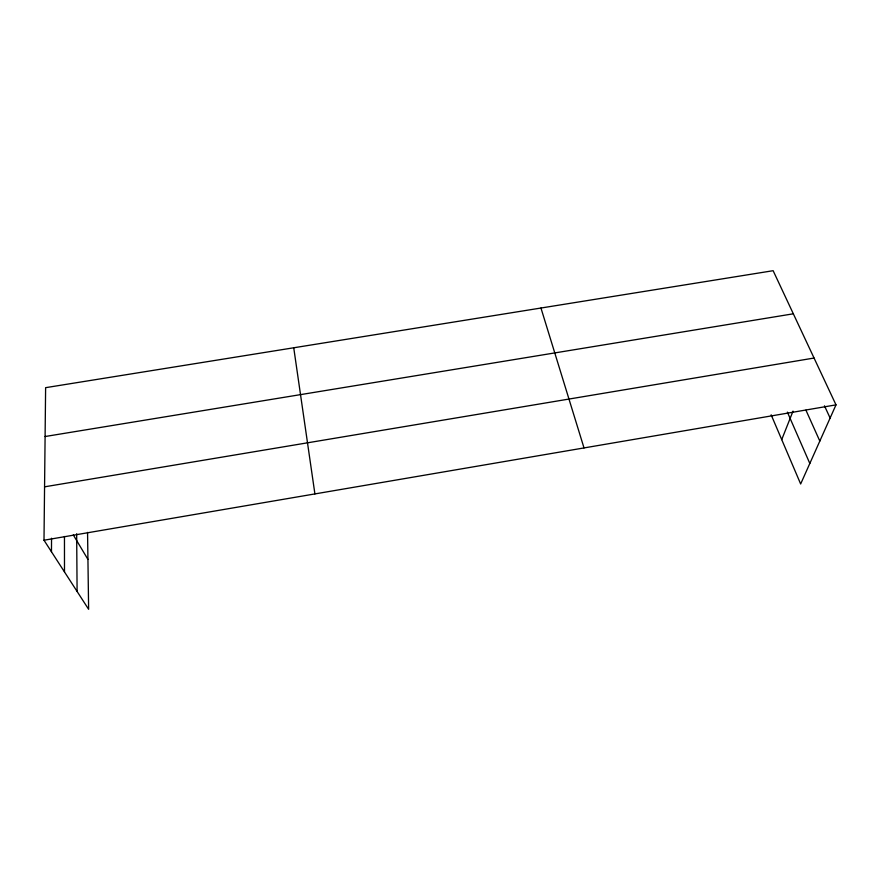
<?xml version="1.0" encoding="UTF-8"?>
<svg xmlns="http://www.w3.org/2000/svg" width="880" height="880" viewBox="0 0 880 880"><rect width="100%" height="100%" fill="white"/><g stroke="black" fill="none" stroke-linecap="round" stroke-linejoin="round"><path stroke-width="1.32" d="M51.469 551.771L51.546 538.219M87.56 532.389L88.627 609.301L44 540.221L45.617 387.673L773.135 270.699L836 404.866L800.657 483.978L771.144 414.81M781.726 439.604L793.023 411.125M44 540.221L836 404.866M44.572 486.827L814.055 358.039M45.1 436.524L793.331 313.797M73.304 534.919L87.934 559.405M824.472 405.812L830.115 418.033M805.937 410.168L819.819 441.078M787.38 412.126L809.82 463.463M540.958 308.033L584.012 447.931M293.733 347.776L314.908 493.922M76.659 533.753L77.099 591.459M64.46 536.47L64.493 571.934"/></g></svg>
